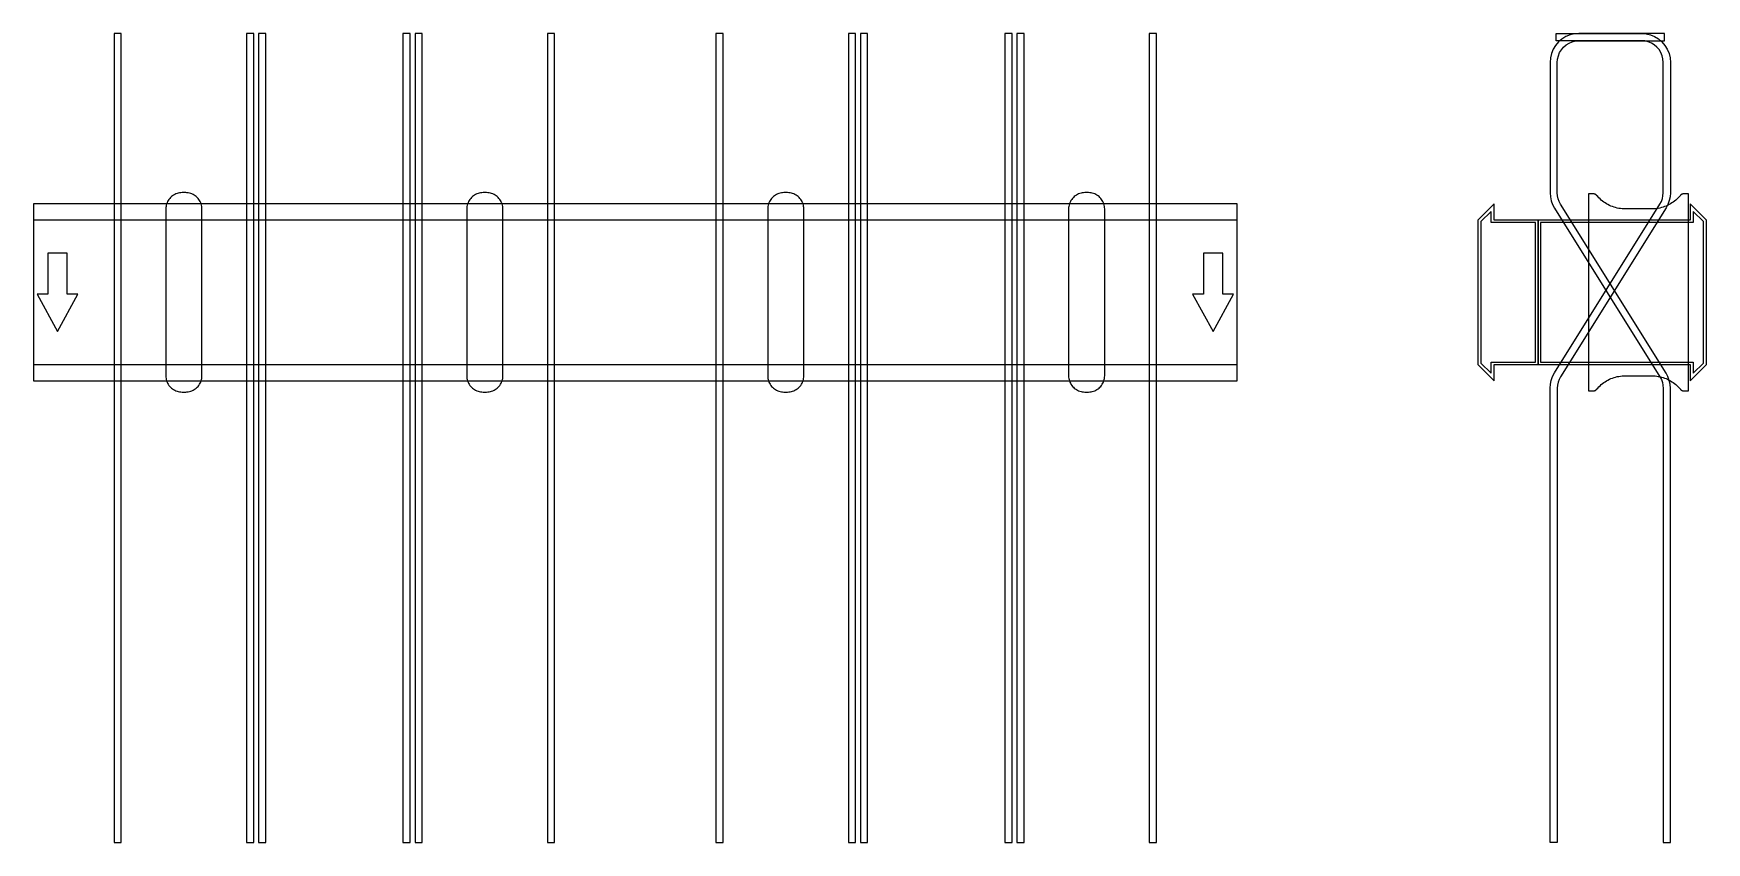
# Model space of a CAD drawing. Extents: x 0 to 1390, y -457 to 215.
import ezdxf

# ---------------------------------------------------------------- set-up
doc = ezdxf.new("R2010")
doc.units = 0
doc.layers.add('Halfen', color=7, linetype='CONTINUOUS')

msp = doc.modelspace()

# ---------------------------------------------------------------- linework, layer by layer
at = {"layer": 'Halfen', "color": 7}
for points in [[(73, -456.927), (73, 214.971), (67, 214.971), (67, -456.927)], [(183, -456.927), (183, 214.971), (177, 214.971), (177, -456.927)], [(193, -456.927), (193, 214.971), (187, 214.971), (187, -456.927)], [(313, -456.927), (313, 214.971), (307, 214.971), (307, -456.927)], [(323, -456.927), (323, 214.971), (317, 214.971), (317, -456.927)], [(433, -456.927), (433, 214.971), (427, 214.971), (427, -456.927)], [(573, -456.927), (573, 214.971), (567, 214.971), (567, -456.927)], [(683, -456.927), (683, 214.971), (677, 214.971), (677, -456.927)], [(693, -456.927), (693, 214.971), (687, 214.971), (687, -456.927)], [(813, -456.927), (813, 214.971), (807, 214.971), (807, -456.927)], [(823, -456.927), (823, 214.971), (817, 214.971), (817, -456.927)], [(933, -456.927), (933, 214.971), (927, 214.971), (927, -456.927)], [(1260, -456.898), (1260, -79.686), (1260.234, -76.346), (1260.93, -73.071), (1262.075, -69.925), (1263.647, -66.968), (1351.265, 73.25), (1352.444, 75.467), (1353.303, 77.827), (1353.825, 80.283), (1354, 82.788), (1354, 191), (1353.778, 193.816), (1353.119, 196.562), (1352.038, 199.172), (1350.562, 201.58), (1348.728, 203.728), (1346.58, 205.562), (1344.172, 207.038), (1341.562, 208.119), (1338.816, 208.778), (1336, 209), (1265, 209), (1265, 215), (1336, 215), (1339.754, 214.705), (1343.416, 213.825), (1346.896, 212.384), (1350.107, 210.416), (1352.971, 207.971), (1355.416, 205.107), (1357.384, 201.896), (1358.825, 198.416), (1359.705, 194.754), (1360, 191), (1360, 82.788), (1359.766, 79.448), (1359.07, 76.173), (1357.925, 73.027), (1356.353, 70.07), (1268.735, -70.148), (1267.556, -72.365), (1266.697, -74.725), (1266.175, -77.181), (1266, -79.686), (1266, -456.898)], [(1360, -456.927), (1360, -79.715), (1359.766, -76.375), (1359.07, -73.1), (1357.925, -69.953), (1356.353, -66.997), (1268.735, 73.221), (1267.556, 75.438), (1266.697, 77.798), (1266.175, 80.255), (1266, 82.76), (1266, 190.971), (1266.222, 193.787), (1266.881, 196.534), (1267.962, 199.143), (1269.438, 201.551), (1271.272, 203.699), (1273.42, 205.534), (1275.828, 207.009), (1278.438, 208.09), (1281.184, 208.75), (1284, 208.971), (1355, 208.971), (1355, 214.971), (1284, 214.971), (1280.246, 214.676), (1276.584, 213.797), (1273.104, 212.355), (1269.893, 210.388), (1267.029, 207.942), (1264.584, 205.078), (1262.616, 201.867), (1261.175, 198.388), (1260.295, 194.726), (1260, 190.971), (1260, 82.76), (1260.234, 79.419), (1260.93, 76.144), (1262.075, 72.998), (1263.647, 70.042), (1351.265, -70.177), (1352.444, -72.394), (1353.303, -74.754), (1353.825, -77.21), (1354, -79.715), (1354, -456.927)], [(0, -73.5), (1000, -73.5), (1000, 73.5), (0, 73.5)], [(140, -69.3), (140, -56.8), (140, 69.3), (139.958, 70.359), (139.834, 71.412), (139.627, 72.452), (139.339, 73.472), (138.972, 74.466), (138.529, 75.429), (138.011, 76.354), (137.422, 77.235), (136.765, 78.068), (136.046, 78.846), (135.268, 79.565), (134.435, 80.222), (133.554, 80.811), (132.629, 81.329), (131.666, 81.772), (130.672, 82.139), (129.652, 82.427), (128.612, 82.634), (127.559, 82.758), (126.5, 82.8), (123.5, 82.8), (122.441, 82.758), (121.388, 82.634), (120.348, 82.427), (119.328, 82.139), (118.334, 81.772), (117.371, 81.329), (116.446, 80.811), (115.565, 80.222), (114.732, 79.565), (113.954, 78.846), (113.235, 78.068), (112.578, 77.235), (111.989, 76.354), (111.471, 75.429), (111.028, 74.466), (110.661, 73.472), (110.373, 72.452), (110.166, 71.412), (110.042, 70.359), (110, 69.3), (110, -56.8), (110, -69.3), (110.042, -70.359), (110.166, -71.412), (110.373, -72.452), (110.661, -73.472), (111.028, -74.466), (111.471, -75.429), (111.989, -76.354), (112.578, -77.235), (113.235, -78.068), (113.954, -78.846), (114.732, -79.565), (115.565, -80.222), (116.446, -80.811), (117.371, -81.329), (118.334, -81.772), (119.328, -82.139), (120.348, -82.427), (121.388, -82.634), (122.441, -82.758), (123.5, -82.8), (126.5, -82.8), (127.559, -82.758), (128.612, -82.634), (129.652, -82.427), (130.672, -82.139), (131.666, -81.772), (132.629, -81.329), (133.554, -80.811), (134.435, -80.222), (135.268, -79.565), (136.046, -78.846), (136.765, -78.068), (137.422, -77.235), (138.011, -76.354), (138.529, -75.429), (138.972, -74.466), (139.339, -73.472), (139.627, -72.452), (139.834, -71.412), (139.958, -70.359), (140, -69.3)], [(390, -69.3), (390, -56.8), (390, 69.3), (389.958, 70.359), (389.834, 71.412), (389.627, 72.452), (389.339, 73.472), (388.972, 74.466), (388.529, 75.429), (388.011, 76.354), (387.422, 77.235), (386.765, 78.068), (386.046, 78.846), (385.268, 79.565), (384.435, 80.222), (383.554, 80.811), (382.629, 81.329), (381.666, 81.772), (380.672, 82.139), (379.652, 82.427), (378.612, 82.634), (377.559, 82.758), (376.5, 82.8), (373.5, 82.8), (372.441, 82.758), (371.388, 82.634), (370.348, 82.427), (369.328, 82.139), (368.334, 81.772), (367.371, 81.329), (366.446, 80.811), (365.565, 80.222), (364.732, 79.565), (363.954, 78.846), (363.235, 78.068), (362.578, 77.235), (361.989, 76.354), (361.471, 75.429), (361.028, 74.466), (360.661, 73.472), (360.373, 72.452), (360.166, 71.412), (360.042, 70.359), (360, 69.3), (360, -56.8), (360, -69.3), (360.042, -70.359), (360.166, -71.412), (360.373, -72.452), (360.661, -73.472), (361.028, -74.466), (361.471, -75.429), (361.989, -76.354), (362.578, -77.235), (363.235, -78.068), (363.954, -78.846), (364.732, -79.565), (365.565, -80.222), (366.446, -80.811), (367.371, -81.329), (368.334, -81.772), (369.328, -82.139), (370.348, -82.427), (371.388, -82.634), (372.441, -82.758), (373.5, -82.8), (376.5, -82.8), (377.559, -82.758), (378.612, -82.634), (379.652, -82.427), (380.672, -82.139), (381.666, -81.772), (382.629, -81.329), (383.554, -80.811), (384.435, -80.222), (385.268, -79.565), (386.046, -78.846), (386.765, -78.068), (387.422, -77.235), (388.011, -76.354), (388.529, -75.429), (388.972, -74.466), (389.339, -73.472), (389.627, -72.452), (389.834, -71.412), (389.958, -70.359), (390, -69.3)], [(640, -69.3), (640, -56.8), (640, 69.3), (639.958, 70.359), (639.834, 71.412), (639.627, 72.452), (639.339, 73.472), (638.972, 74.466), (638.529, 75.429), (638.011, 76.354), (637.422, 77.235), (636.765, 78.068), (636.046, 78.846), (635.268, 79.565), (634.435, 80.222), (633.554, 80.811), (632.629, 81.329), (631.666, 81.772), (630.672, 82.139), (629.652, 82.427), (628.612, 82.634), (627.559, 82.758), (626.5, 82.8), (623.5, 82.8), (622.441, 82.758), (621.388, 82.634), (620.348, 82.427), (619.328, 82.139), (618.334, 81.772), (617.371, 81.329), (616.446, 80.811), (615.565, 80.222), (614.732, 79.565), (613.954, 78.846), (613.235, 78.068), (612.578, 77.235), (611.989, 76.354), (611.471, 75.429), (611.028, 74.466), (610.661, 73.472), (610.373, 72.452), (610.166, 71.412), (610.042, 70.359), (610, 69.3), (610, -56.8), (610, -69.3), (610.042, -70.359), (610.166, -71.412), (610.373, -72.452), (610.661, -73.472), (611.028, -74.466), (611.471, -75.429), (611.989, -76.354), (612.578, -77.235), (613.235, -78.068), (613.954, -78.846), (614.732, -79.565), (615.565, -80.222), (616.446, -80.811), (617.371, -81.329), (618.334, -81.772), (619.328, -82.139), (620.348, -82.427), (621.388, -82.634), (622.441, -82.758), (623.5, -82.8), (626.5, -82.8), (627.559, -82.758), (628.612, -82.634), (629.652, -82.427), (630.672, -82.139), (631.666, -81.772), (632.629, -81.329), (633.554, -80.811), (634.435, -80.222), (635.268, -79.565), (636.046, -78.846), (636.765, -78.068), (637.422, -77.235), (638.011, -76.354), (638.529, -75.429), (638.972, -74.466), (639.339, -73.472), (639.627, -72.452), (639.834, -71.412), (639.958, -70.359), (640, -69.3)], [(890, -69.3), (890, -56.8), (890, 69.3), (889.958, 70.359), (889.834, 71.412), (889.627, 72.452), (889.339, 73.472), (888.972, 74.466), (888.529, 75.429), (888.011, 76.354), (887.422, 77.235), (886.765, 78.068), (886.046, 78.846), (885.268, 79.565), (884.435, 80.222), (883.554, 80.811), (882.629, 81.329), (881.666, 81.772), (880.672, 82.139), (879.652, 82.427), (878.612, 82.634), (877.559, 82.758), (876.5, 82.8), (873.5, 82.8), (872.441, 82.758), (871.388, 82.634), (870.348, 82.427), (869.328, 82.139), (868.334, 81.772), (867.371, 81.329), (866.446, 80.811), (865.565, 80.222), (864.732, 79.565), (863.954, 78.846), (863.235, 78.068), (862.578, 77.235), (861.989, 76.354), (861.471, 75.429), (861.028, 74.466), (860.661, 73.472), (860.373, 72.452), (860.166, 71.412), (860.042, 70.359), (860, 69.3), (860, -56.8), (860, -69.3), (860.042, -70.359), (860.166, -71.412), (860.373, -72.452), (860.661, -73.472), (861.028, -74.466), (861.471, -75.429), (861.989, -76.354), (862.578, -77.235), (863.235, -78.068), (863.954, -78.846), (864.732, -79.565), (865.565, -80.222), (866.446, -80.811), (867.371, -81.329), (868.334, -81.772), (869.328, -82.139), (870.348, -82.427), (871.388, -82.634), (872.441, -82.758), (873.5, -82.8), (876.5, -82.8), (877.559, -82.758), (878.612, -82.634), (879.652, -82.427), (880.672, -82.139), (881.666, -81.772), (882.629, -81.329), (883.554, -80.811), (884.435, -80.222), (885.268, -79.565), (886.046, -78.846), (886.765, -78.068), (887.422, -77.235), (888.011, -76.354), (888.529, -75.429), (888.972, -74.466), (889.339, -73.472), (889.627, -72.452), (889.834, -71.412), (889.958, -70.359), (890, -69.3)], [(1250, -60), (1250, 60), (1213.5, 60), (1213.5, 73.5), (1200, 60), (1200, -60), (1213.5, -73.5), (1213.5, -60)], [(1390, -60), (1390, 60), (1376.5, 73.5), (1376.5, 60), (1250, 60), (1250, -60), (1376.5, -60), (1376.5, -73.5)], [(1375, -81.8), (1375, 81.8), (1371, 81.8), (1370.846, 81.797), (1370.691, 81.786), (1370.538, 81.769), (1370.385, 81.746), (1370.234, 81.715), (1370.084, 81.678), (1369.936, 81.634), (1369.789, 81.584), (1369.646, 81.527), (1369.505, 81.464), (1369.366, 81.395), (1369.231, 81.32), (1369.1, 81.239), (1368.972, 81.153), (1368.848, 81.06), (1368.728, 80.963), (1368.613, 80.86), (1368.502, 80.752), (1368.397, 80.639), (1368.296, 80.522), (1367.41, 79.491), (1366.479, 78.5), (1365.505, 77.551), (1364.491, 76.646), (1363.437, 75.787), (1362.347, 74.975), (1361.222, 74.211), (1360.064, 73.499), (1358.876, 72.838), (1357.66, 72.23), (1356.418, 71.676), (1355.153, 71.178), (1353.867, 70.736), (1352.563, 70.351), (1351.243, 70.024), (1349.911, 69.756), (1348.567, 69.547), (1347.216, 69.397), (1345.859, 69.307), (1344.5, 69.277), (1322.5, 69.277), (1321.141, 69.307), (1319.784, 69.397), (1318.433, 69.547), (1317.089, 69.756), (1315.757, 70.024), (1314.437, 70.351), (1313.133, 70.736), (1311.847, 71.178), (1310.582, 71.676), (1309.34, 72.23), (1308.124, 72.838), (1306.936, 73.499), (1305.778, 74.211), (1304.653, 74.975), (1303.563, 75.787), (1302.509, 76.646), (1301.495, 77.551), (1300.521, 78.5), (1299.59, 79.491), (1298.704, 80.522), (1298.603, 80.639), (1298.498, 80.752), (1298.387, 80.86), (1298.272, 80.963), (1298.152, 81.06), (1298.028, 81.153), (1297.9, 81.239), (1297.769, 81.32), (1297.634, 81.395), (1297.495, 81.464), (1297.354, 81.527), (1297.211, 81.584), (1297.064, 81.634), (1296.916, 81.678), (1296.766, 81.715), (1296.615, 81.746), (1296.462, 81.769), (1296.309, 81.786), (1296.154, 81.797), (1296, 81.8), (1292, 81.8), (1292, -81.8), (1296, -81.8), (1296.154, -81.797), (1296.309, -81.786), (1296.462, -81.769), (1296.615, -81.746), (1296.766, -81.715), (1296.916, -81.678), (1297.064, -81.634), (1297.211, -81.584), (1297.354, -81.527), (1297.495, -81.464), (1297.634, -81.395), (1297.769, -81.32), (1297.9, -81.239), (1298.028, -81.153), (1298.152, -81.06), (1298.272, -80.963), (1298.387, -80.86), (1298.498, -80.752), (1298.603, -80.639), (1298.704, -80.522), (1299.59, -79.491), (1300.521, -78.5), (1301.495, -77.551), (1302.509, -76.646), (1303.563, -75.787), (1304.653, -74.975), (1305.778, -74.211), (1306.936, -73.499), (1308.124, -72.838), (1309.34, -72.23), (1310.582, -71.676), (1311.847, -71.178), (1313.133, -70.736), (1314.437, -70.351), (1315.757, -70.024), (1317.089, -69.756), (1318.433, -69.547), (1319.784, -69.397), (1321.141, -69.307), (1322.5, -69.277), (1344.5, -69.277), (1345.859, -69.307), (1347.216, -69.397), (1348.567, -69.547), (1349.911, -69.756), (1351.243, -70.024), (1352.563, -70.351), (1353.867, -70.736), (1355.153, -71.178), (1356.418, -71.676), (1357.66, -72.23), (1358.876, -72.838), (1360.064, -73.499), (1361.222, -74.211), (1362.347, -74.975), (1363.437, -75.787), (1364.491, -76.646), (1365.505, -77.551), (1366.479, -78.5), (1367.41, -79.491), (1368.296, -80.522), (1368.397, -80.639), (1368.502, -80.752), (1368.613, -80.86), (1368.728, -80.963), (1368.848, -81.06), (1368.972, -81.153), (1369.1, -81.239), (1369.231, -81.32), (1369.366, -81.395), (1369.505, -81.464), (1369.646, -81.527), (1369.789, -81.584), (1369.936, -81.634), (1370.084, -81.678), (1370.234, -81.715), (1370.385, -81.746), (1370.538, -81.769), (1370.691, -81.786), (1370.846, -81.797), (1371, -81.8)], [(0, -60), (1000, -60), (1000, 60), (0, 60)], [(1248, -58), (1248, 58), (1211, 58), (1211, 67.25), (1202.5, 58.75), (1202.5, -58.75), (1211, -67.25), (1211, -58)], [(1387.5, -58.75), (1387.5, 58.75), (1379, 67.25), (1379, 58), (1252, 58), (1252, -58), (1379, -58), (1379, -67.25)], [(20, -32.5), (37, -1.5), (28, -1.5), (28, 32.5), (12, 32.5), (12, -1.5), (3, -1.5)], [(980, -32.5), (997, -1.5), (988, -1.5), (988, 32.5), (972, 32.5), (972, -1.5), (963, -1.5)]]:
    msp.add_lwpolyline(points, close=True, dxfattribs=at)

doc.saveas('drawing.dxf')
